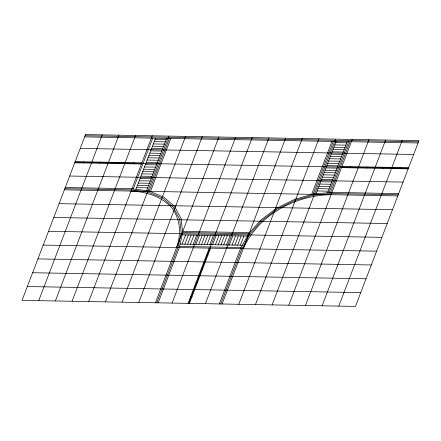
<?xml version="1.0" encoding="UTF-8"?>
<svg xmlns="http://www.w3.org/2000/svg" width="441" height="441" viewBox="0 0 441 441"><rect width="100%" height="100%" fill="white"/><g stroke="black" fill="none" stroke-linecap="round" stroke-linejoin="round"><path stroke-width="0.66" d="M176.576 247.522C181.24 234.21 180.645 219.679 172.012 208.097C161.654 196.405 146.247 191.758 131.06 191.052M83.079 162.938L83.52 161.792M38.72 300.652L102.218 134.891M99.749 163.247L100.19 162.095M55.39 300.955L118.888 135.194M116.418 163.55L116.859 162.398M72.059 301.258L135.558 135.497M133.088 163.854L133.529 162.701M88.729 301.561L152.228 135.8M133.276 188.93L152.735 138.127M135.938 189.283L155.513 138.176M146.588 190.694L166.626 138.38M105.399 301.865L168.897 136.104M149.24 191.069L169.405 138.43M150.447 191.57L170.794 138.457M122.069 302.168L185.567 136.407M138.739 302.471L202.237 136.71M155.408 302.774L218.907 137.013M156.798 302.796L177.966 247.544L181.24 232.903L179.652 219.177L173.307 207.298L162.641 198.081L148.385 192.144L131.501 189.9L64.821 188.687M158.187 302.824L179.355 247.572L182.695 232.633L181.075 218.626L174.603 206.504L163.721 197.094L149.168 191.041L131.942 188.754L65.262 187.541M182.067 244.143L185.595 234.932M184.845 244.193L188.373 234.987M187.623 244.242L191.151 235.036M190.402 244.292L193.93 235.086M193.18 244.347L196.708 235.136M172.084 303.077L235.577 137.316M195.958 244.397L199.486 235.185M198.737 244.446L202.265 235.235M201.515 244.496L205.043 235.29M204.293 244.546L207.821 235.34M207.072 244.595L210.6 235.389M209.85 244.65L213.378 235.439M188.059 303.369L209.221 248.112M188.754 303.38L252.246 137.62M189.448 303.391L210.611 248.14M212.628 244.7L216.156 235.488M215.406 244.749L218.934 235.538M218.185 244.799L221.713 235.593M220.963 244.849L224.491 235.643M223.741 244.898L227.269 235.692M226.52 244.953L230.048 235.742M205.423 303.684L268.916 137.923M229.298 245.003L232.826 235.792M232.076 245.053L235.604 235.841M234.855 245.102L238.383 235.896M237.633 245.152L241.161 235.946M240.411 245.202L243.939 235.996M219.315 303.937L240.477 248.68L248.553 233.829L260.807 220.076L276.413 208.356L294.301 199.47L313.259 194.023L331.985 192.392L398.664 193.605M220.704 303.959L241.866 248.707L249.782 234.149L261.789 220.671L277.086 209.188L294.616 200.479L313.193 195.143L331.544 193.544L398.223 194.757M222.093 303.987L285.592 138.226M238.763 304.29L302.261 138.529M255.433 304.593L318.931 138.832M311.594 194.503L331.941 141.39M313.165 194.051L333.33 141.412M272.103 304.896L335.601 139.136M316.065 193.781L336.108 141.462M327.646 192.772L347.221 141.666M329.091 192.645L348.611 141.693M330.541 192.519L350 141.715M288.772 305.2L352.271 139.439M349.801 167.795L350.242 166.643M305.442 305.503L368.941 139.742M366.471 168.098L366.912 166.946M322.112 305.806L385.61 140.045M383.141 168.401L383.582 167.249M338.782 306.109L402.28 140.348M399.811 168.705L400.252 167.552M243.256 248.735C258.15 215.098 295.167 195.181 331.103 194.69M85.107 135.74L418.509 141.804M84.666 136.892L418.068 142.956M155.072 139.328L166.185 139.532M335.667 142.614L346.78 142.818M154.19 141.633L165.303 141.837M334.785 144.918L345.898 145.122M153.308 143.931L164.421 144.135M333.903 147.217L345.016 147.421M152.426 146.236L163.539 146.44M333.021 149.521L344.134 149.725M151.544 148.54L162.657 148.738M332.139 151.825L343.252 152.024M80.256 148.402L413.658 154.466M150.662 150.839L161.775 151.043M331.257 154.124L342.37 154.328M149.78 153.143L160.893 153.347M330.375 156.428L341.488 156.632M148.898 155.447L160.011 155.645M329.493 158.732L340.606 158.931M148.016 157.746L159.129 157.95M328.611 161.031L339.724 161.235M147.134 160.05L158.247 160.254M327.729 163.335L338.842 163.539M146.252 162.354L157.365 162.553M326.847 165.64L337.96 165.838M75.185 161.638L141.864 162.85M341.907 166.489L408.587 167.701M74.964 162.216L408.366 168.28M74.744 162.79L141.423 164.002M341.466 167.641L408.146 168.853M145.37 164.653L156.483 164.857M325.965 167.938L337.078 168.142M144.488 166.957L155.601 167.161M325.083 170.243L336.196 170.446M143.606 169.256L154.719 169.46M324.201 172.541L335.314 172.745M142.724 171.56L153.837 171.764M323.319 174.845L334.432 175.049M141.842 173.864L152.955 174.063M322.437 177.15L333.55 177.348M140.96 176.163L152.073 176.367M321.555 179.448L332.668 179.652M69.672 176.025L403.074 182.094M140.078 178.467L151.191 178.671M320.673 181.753L331.786 181.957M139.196 180.771L150.309 180.97M319.791 184.057L330.904 184.255M138.314 183.07L149.427 183.274M318.909 186.356L330.022 186.56M137.432 185.374L148.545 185.578M318.027 188.66L329.14 188.864M136.55 187.679L147.669 187.877M317.145 190.964L328.258 191.162M64.38 189.839L397.782 195.909M59.088 203.654L392.49 209.718M53.796 217.468L387.204 223.532M182.552 231.404L249.628 232.622M182.684 232.561L248.614 233.763M48.51 231.282L381.912 237.346M182.194 234.871L247.34 236.056M180.132 244.11L242.352 245.24M179.614 246.414L241.1 247.533M43.218 245.091L376.62 251.161M206.575 255.019L207.965 255.047M37.926 258.906L371.328 264.975M201.283 268.834L202.673 268.861M32.634 272.72L366.036 278.784M195.991 282.648L197.381 282.67M27.342 286.534L360.744 292.598M190.705 296.462L192.094 296.484M85.548 134.588L22.05 300.349L355.452 306.412L418.95 140.651L85.548 134.588"/></g></svg>
